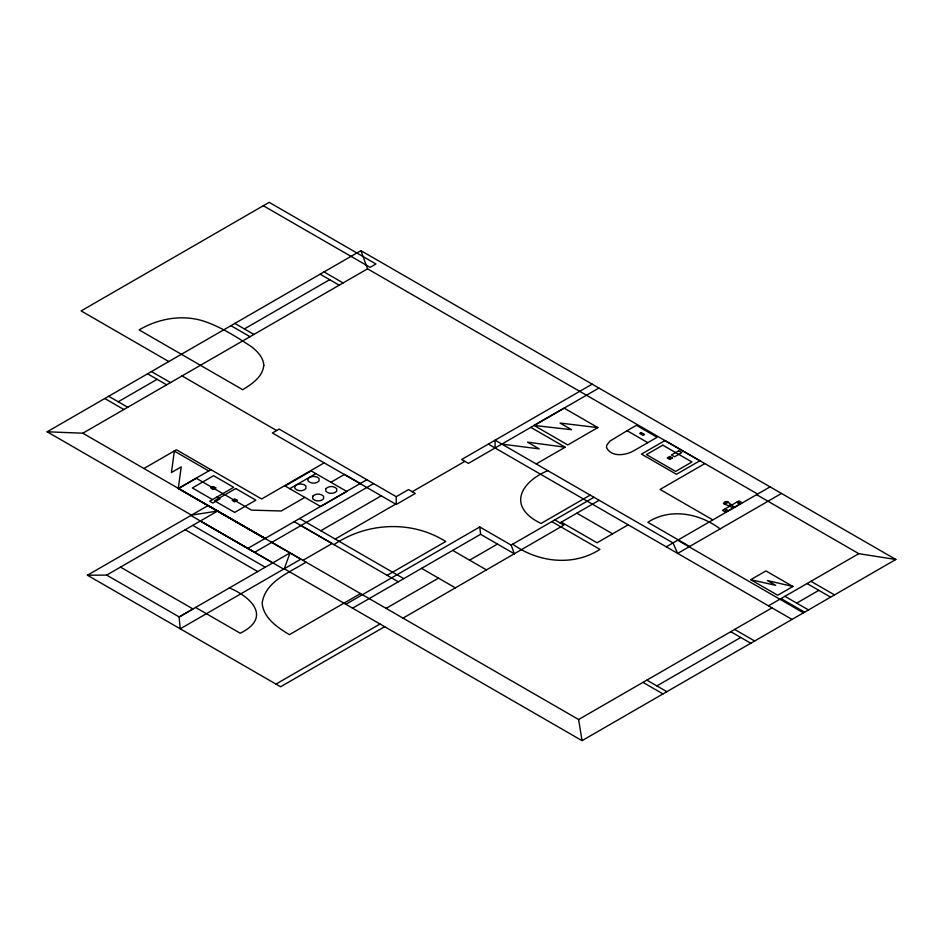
<?xml version="1.0" encoding="UTF-8"?>
<svg xmlns="http://www.w3.org/2000/svg" width="943" height="943" viewBox="0 0 943 943"><rect width="100%" height="100%" fill="white"/><g stroke="black" fill="none" stroke-linecap="round" stroke-linejoin="round"><path stroke-width="1.41" d="M495.087 447.984L495.087 440.204L672.996 542.92L677.663 553.4L781.488 493.46M178.298 488.486L181.197 466.891L171.426 472.537L174.372 450.919M284.279 568.747L290.043 552.904L179.123 616.946L180.231 628.816L284.279 568.747L582.043 740.656L895.85 559.482L360.91 250.638L47.15 431.788L191.476 515.137L217.609 511.035L106.653 575.1L87.416 575.23L280.601 686.763L384.65 626.694M295.937 485.15L294.617 487.319L295.041 488.592C297.729 491.468 303.245 491.468 305.921 488.592L305.921 486.034L304.224 484.69L300.487 483.924L296.739 484.69M309.045 477.582L307.724 479.739L308.161 481.013C310.836 483.889 316.353 483.889 319.04 481.013L319.04 478.466L317.343 477.111L313.595 476.356L309.858 477.111M627.083 430.692L609.862 441.147L606.773 445.143L606.479 447.489C611.512 457.72 626.223 455.422 634.462 450.377L657.153 437.281L636.407 425.305L627.083 430.692L647.817 442.668M118.217 401.765L157.104 379.322M244.378 328.93L329.673 279.682M47.15 431.788L82.819 433.214L367.534 268.838L757.63 494.061M143.808 468.565L176.388 449.764L210.878 469.673M87.416 575.23L191.5 515.137M324.168 462.86L261.624 498.977L210.914 469.661L178.239 488.521L264.9 538.547M289.772 488.663L315.929 473.563M304.86 497.374L281.238 511L251.463 510.128L196.297 478.278L178.592 488.498L265.231 538.418M330.958 482.238L344.513 474.412L360.309 483.523M247.844 548.413L366.851 479.716M373.593 483.606L254.586 552.315L200.352 520.996M320.773 530.744L381.302 495.794M396.225 496.678L408.555 489.558L415.297 493.448L396.225 504.458L272.386 432.967L279.128 429.077L396.225 496.678L396.225 504.458M592.169 384.155L461.657 459.5L468.4 463.39L598.911 388.044M412.268 491.704L464.852 461.351M335.166 539.054L395.695 504.104M534.08 425.47L564.138 408.119L597.85 427.58L567.792 444.931L534.08 425.47L571.517 429.678L560.059 423.053L597.803 427.615M302.951 560.354L332.113 543.522L300.994 525.546M333.999 544.641C366.886 522.257 411.82 520.053 445.733 541.506L387.149 575.336M306.004 562.122C289.725 572.531 265.183 581.242 262.142 603.19C263.58 618.254 277.548 627.46 289.407 634.674L360.532 593.607M536.202 463.932L565.187 447.206L530.862 427.391M547.789 470.628C519.251 482.804 507.64 507.393 541.046 523.483L590.188 495.11M345.845 604.286L479.775 526.972L511.153 545.089L514.3 553.718M352.588 608.188L480.612 534.268L479.775 526.972M386.1 608.365L438.483 578.13M469.602 560.154L497.468 544.064M511.153 545.089L593.96 497.279M275.981 684.088L380.017 624.018M560.012 522.894L599.159 500.285M403.015 618.136L563.867 525.11L554.814 519.888M704.798 463.614L660.065 489.441L712.708 519.829M628.168 524.827L597.049 542.791L561.297 522.151M729.08 505.448L730.483 504.635M730.071 506.014L722.55 510.363L725.709 512.19L742.106 502.725L738.935 500.898L731.473 505.212M666.253 546.81L770.077 486.871M750.734 579.697L765.928 570.928L792.898 586.499L777.704 595.269L750.734 579.697L775.676 585.332L767.449 580.582L792.898 586.499M768.462 605.819L858.802 553.671L895.85 559.482M271.796 542.378L578.625 719.521L772.011 607.87M796.705 603.119L818.819 590.353M656.87 685.903L740.762 637.468M501.876 444.129L539.184 448.868L527.514 442.137L565.14 447.23M263.321 205.727L370.08 267.364L375.939 263.981L269.179 202.344L81.122 310.919L168.809 361.546M756.592 494.662L858.802 553.671M737.273 501.853L740.444 503.68M734.632 507.039C731.12 506.167 726.452 497.68 723.422 503.586L733.23 507.841M324.038 271.926L343.099 282.935M320.149 274.177L339.209 285.187M724.259 509.373L727.477 511.165M720.134 528.882C699.6 513.416 670.379 507.558 647.841 522.292L689.687 546.457M810.933 581.301L834.496 594.903M807.043 583.552L830.606 597.155M784.918 596.318L808.481 609.921M781.04 598.569L804.591 612.172M677.675 540.221L803.436 612.832M488.344 444.094L792.026 619.421M576.857 513.169L612.608 533.809M234.842 323.425L253.915 334.435M230.952 325.677L250.025 336.686M551.82 521.609L599.948 549.392C573.144 566.649 537.899 562.417 512.756 544.17M734.644 629.441L754.659 640.992M730.754 631.692L750.769 643.244M480.565 534.304L514.383 553.824M182.046 375.927L276.605 430.527M151.458 371.566L170.53 382.575M147.568 373.817L166.64 384.827M452.687 550.394L486.517 569.926M646.863 680.127L666.878 691.679M642.973 682.367L662.988 693.93M421.568 568.358L455.398 587.89M108.693 396.26L127.753 407.27M104.803 398.512L123.863 409.51M299.615 518.52L403.757 578.648M174.207 451.013L208.709 470.934M294.192 521.656L398.323 581.784M216.961 497.032L220.073 498.835L212.812 503.02L209.7 501.228L233.699 487.307L213.601 475.696L192.372 487.955L212.47 499.554M82.819 433.214L265.054 538.477M200.281 521.007L272.786 562.865M192.749 525.357L265.242 567.214M185.205 529.707L257.71 571.564M229.397 587.913C252.453 597.508 271.313 617.936 240.229 633.225L195.578 607.445M120.48 567.108L193.032 609.001L179.253 616.958L106.653 575.1M360.91 250.638L367.534 268.838M578.625 719.521L582.043 740.656M724.224 503.586C730.094 503.35 728.385 499.236 724.224 503.586M263.816 365.295C262.696 376.976 251.875 384.096 242.693 389.695L139.14 329.897C158.011 318.722 181.245 314.432 202.509 320.75C220.379 326.467 236.363 336.781 251.934 347.012C257.651 351.704 263.345 357.503 263.816 365.295M312.711 496.242L312.711 498.788C315.398 501.664 320.915 501.664 323.59 498.788L323.59 496.242C320.903 493.366 315.398 493.366 312.711 496.242M325.83 488.663L325.83 491.22C328.506 494.097 334.022 494.097 336.698 491.22L336.71 488.663C334.022 485.798 328.518 485.798 325.83 488.663M236.21 500.379L234.736 501.228L233.275 500.379L234.736 499.531L236.21 500.379M214.698 487.955L213.224 488.804L211.762 487.955L213.224 487.118L214.698 487.955M671.286 457.933L669.813 458.781L668.351 457.933L669.813 457.084L671.286 457.933M215.794 487.955L213.224 489.441L210.654 487.955L213.224 486.482L215.794 487.955M237.306 500.379L234.736 501.865L232.167 500.379L234.736 498.894L237.306 500.379M672.383 457.933L669.813 459.418L667.243 457.933L669.813 456.447L672.383 457.933M738.44 503.267C736.683 503.373 739.725 502.147 738.44 503.267M725.969 510.116L726.959 509.974L725.969 510.116M235.762 488.557L214.544 500.804L234.642 512.414L255.859 500.155L235.762 488.557M208.108 505.554L190.863 515.491L283.643 569.101L300.876 559.164L208.108 505.554M311.225 470.911L285.092 485.999L320.655 506.532L346.776 491.444L311.225 470.911M641.252 432.578L639.684 433.485L642.985 435.395L644.552 434.487L641.252 432.578M664.898 440.581L641.476 454.102L676.461 474.294L699.871 460.785L664.898 440.581M662.776 445.167L646.462 454.585L675.612 471.417L691.926 461.999L662.776 445.167M678.689 450.801L671.428 454.998L674.54 456.789L681.801 452.593L678.689 450.801"/></g></svg>
